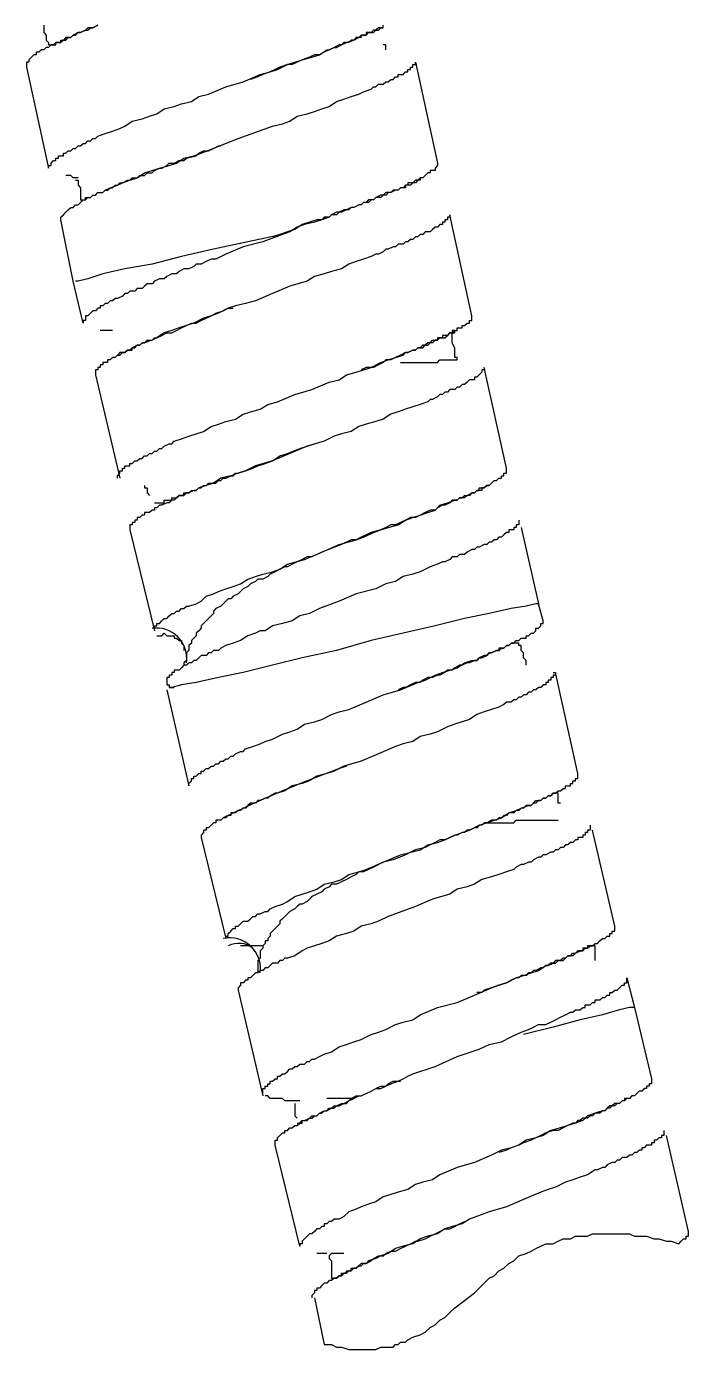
# Model space of a CAD drawing. Extents: x -1585 to -1165, y -4178 to -3881.
# Drawn here: x -1406.32 to -1398.31, y -4105.58 to -4089.59 of the extents above; entities that cross this region are included whole.
import ezdxf

# ---------------------------------------------------------------- set-up
doc = ezdxf.new("R2010")
doc.units = 0
doc.header["$LTSCALE"] = 7
doc.layers.add('DWG', color=7, linetype='CONTINUOUS')

msp = doc.modelspace()

# ---------------------------------------------------------------- linework, layer by layer
at = {"layer": 'DWG'}
for points in [[(-1405.455, -4089.571), (-1405.514, -4089.601), (-1405.574, -4089.601), (-1405.604, -4089.631), (-1405.663, -4089.66), (-1405.693, -4089.66), (-1405.752, -4089.69), (-1405.782, -4089.72), (-1405.842, -4089.72), (-1405.871, -4089.75), (-1405.901, -4089.779), (-1405.961, -4089.779), (-1405.99, -4089.809), (-1406.02, -4089.809), (-1406.05, -4089.839), (-1406.08, -4089.839), (-1406.109, -4089.869), (-1406.139, -4089.869), (-1406.169, -4089.898), (-1406.199, -4089.898), (-1406.199, -4089.928), (-1406.228, -4089.928), (-1406.258, -4089.958), (-1406.288, -4089.988), (-1406.288, -4090.017), (-1406.318, -4090.017), (-1406.318, -4090.047), (-1406.318, -4090.077), (-1406.05, -4091.297), (-1406.05, -4091.267), (-1406.02, -4091.267), (-1406.02, -4091.237), (-1405.99, -4091.207), (-1405.961, -4091.207), (-1405.961, -4091.178), (-1405.931, -4091.178), (-1405.931, -4091.148), (-1405.901, -4091.148), (-1405.871, -4091.148), (-1405.871, -4091.118), (-1405.842, -4091.118), (-1405.812, -4091.088), (-1405.782, -4091.088), (-1405.752, -4091.059), (-1405.723, -4091.059), (-1405.693, -4091.029), (-1405.663, -4091.029), (-1405.633, -4090.999), (-1405.604, -4090.999), (-1405.574, -4090.969), (-1405.544, -4090.969), (-1405.514, -4090.94), (-1405.485, -4090.94), (-1405.455, -4090.91), (-1405.366, -4090.88), (-1405.276, -4090.85), (-1405.187, -4090.821), (-1405.128, -4090.791), (-1405.038, -4090.731), (-1404.919, -4090.702), (-1404.83, -4090.672), (-1404.741, -4090.642), (-1404.652, -4090.583), (-1404.533, -4090.553), (-1404.443, -4090.523), (-1404.324, -4090.493), (-1404.235, -4090.434), (-1404.116, -4090.404), (-1403.908, -4090.315), (-1403.7, -4090.255), (-1403.491, -4090.166), (-1403.372, -4090.136), (-1403.283, -4090.107), (-1403.164, -4090.047), (-1403.075, -4090.017), (-1402.986, -4089.988), (-1402.867, -4089.958), (-1402.777, -4089.928), (-1402.688, -4089.869), (-1402.658, -4089.869), (-1402.599, -4089.839), (-1402.569, -4089.839), (-1402.51, -4089.809), (-1402.45, -4089.779), (-1402.361, -4089.75), (-1402.301, -4089.72), (-1402.272, -4089.69), (-1402.212, -4089.69), (-1402.182, -4089.66), (-1402.153, -4089.66), (-1402.123, -4089.66), (-1402.093, -4089.631), (-1402.063, -4089.631), (-1402.034, -4089.601), (-1402.004, -4089.601), (-1402.004, -4089.571)], [(-1406.109, -4089.571), (-1406.109, -4089.601), (-1406.109, -4089.631), (-1406.109, -4089.66), (-1406.08, -4089.69), (-1406.08, -4089.72), (-1406.08, -4089.75), (-1406.05, -4089.779), (-1406.05, -4089.809), (-1406.02, -4089.809), (-1405.99, -4089.809), (-1405.961, -4089.809), (-1405.961, -4089.779), (-1405.931, -4089.779), (-1405.901, -4089.779), (-1405.901, -4089.75), (-1405.871, -4089.75), (-1405.842, -4089.75), (-1405.812, -4089.72), (-1405.782, -4089.72), (-1405.752, -4089.69), (-1405.723, -4089.69), (-1405.693, -4089.66), (-1405.663, -4089.66), (-1405.604, -4089.631), (-1405.574, -4089.631), (-1405.544, -4089.601), (-1405.514, -4089.601), (-1405.455, -4089.571)], [(-1402.004, -4089.601), (-1402.034, -4089.601), (-1402.063, -4089.601), (-1402.093, -4089.631), (-1402.123, -4089.631), (-1402.153, -4089.66), (-1402.182, -4089.66), (-1402.212, -4089.66), (-1402.212, -4089.69), (-1402.242, -4089.69), (-1402.272, -4089.69), (-1402.272, -4089.72), (-1402.301, -4089.72), (-1402.331, -4089.72), (-1402.361, -4089.75), (-1402.391, -4089.75), (-1402.42, -4089.779), (-1402.45, -4089.779), (-1402.48, -4089.779), (-1402.51, -4089.809), (-1402.539, -4089.809), (-1402.599, -4089.839), (-1402.658, -4089.869), (-1402.718, -4089.898), (-1402.777, -4089.928), (-1402.837, -4089.928), (-1402.896, -4089.958), (-1402.986, -4089.988), (-1403.045, -4090.017), (-1403.105, -4090.047), (-1403.164, -4090.047), (-1403.253, -4090.077), (-1403.313, -4090.107), (-1403.372, -4090.136), (-1403.462, -4090.166), (-1403.521, -4090.196), (-1403.61, -4090.226)], [(-1401.974, -4089.869), (-1401.974, -4089.839), (-1401.974, -4089.809), (-1402.004, -4089.809)], [(-1403.224, -4092.1), (-1403.462, -4092.189), (-1403.7, -4092.249), (-1403.908, -4092.338), (-1404.027, -4092.397), (-1404.086, -4092.397), (-1404.146, -4092.427), (-1404.205, -4092.457), (-1404.265, -4092.457), (-1404.295, -4092.487), (-1404.354, -4092.516), (-1404.414, -4092.516), (-1404.473, -4092.546), (-1404.503, -4092.576), (-1404.562, -4092.576), (-1404.622, -4092.606), (-1404.652, -4092.635), (-1404.711, -4092.635), (-1404.771, -4092.665), (-1404.8, -4092.695), (-1404.86, -4092.695), (-1404.89, -4092.725), (-1404.919, -4092.754), (-1404.979, -4092.754), (-1405.009, -4092.784), (-1405.068, -4092.784), (-1405.098, -4092.814), (-1405.128, -4092.814), (-1405.157, -4092.844), (-1405.217, -4092.873), (-1405.247, -4092.873), (-1405.276, -4092.903), (-1405.306, -4092.903), (-1405.336, -4092.933), (-1405.366, -4092.933), (-1405.395, -4092.963), (-1405.425, -4092.963), (-1405.425, -4092.992), (-1405.455, -4092.992), (-1405.485, -4093.022), (-1405.514, -4093.022), (-1405.544, -4093.052), (-1405.574, -4093.082), (-1405.604, -4093.082), (-1405.604, -4093.111), (-1405.604, -4093.141), (-1405.633, -4093.141), (-1405.633, -4093.171), (-1405.752, -4092.665), (-1405.901, -4091.921), (-1405.901, -4091.892), (-1405.871, -4091.862), (-1405.842, -4091.832), (-1405.812, -4091.802), (-1405.782, -4091.773), (-1405.752, -4091.773), (-1405.723, -4091.743), (-1405.693, -4091.743), (-1405.663, -4091.713), (-1405.633, -4091.683), (-1405.604, -4091.683), (-1405.574, -4091.654), (-1405.544, -4091.654), (-1405.514, -4091.624), (-1405.485, -4091.624), (-1405.455, -4091.594), (-1405.395, -4091.594), (-1405.366, -4091.564), (-1405.306, -4091.535), (-1405.217, -4091.505), (-1405.157, -4091.475), (-1405.068, -4091.445), (-1404.979, -4091.416), (-1404.89, -4091.356), (-1404.8, -4091.326), (-1404.711, -4091.297), (-1404.592, -4091.267), (-1404.503, -4091.237), (-1404.414, -4091.178), (-1404.295, -4091.148), (-1404.205, -4091.118), (-1403.759, -4090.94), (-1403.343, -4090.791), (-1403.224, -4090.761), (-1403.134, -4090.731), (-1403.045, -4090.672), (-1402.926, -4090.642), (-1402.837, -4090.612), (-1402.748, -4090.583), (-1402.658, -4090.553), (-1402.569, -4090.493), (-1402.48, -4090.464), (-1402.391, -4090.434), (-1402.301, -4090.404), (-1402.242, -4090.374), (-1402.153, -4090.345), (-1402.123, -4090.315), (-1402.093, -4090.315), (-1402.063, -4090.285), (-1402.034, -4090.285), (-1402.004, -4090.285), (-1401.974, -4090.255), (-1401.944, -4090.255), (-1401.915, -4090.226), (-1401.885, -4090.226), (-1401.855, -4090.196), (-1401.825, -4090.196), (-1401.825, -4090.166), (-1401.796, -4090.166), (-1401.766, -4090.166), (-1401.736, -4090.136), (-1401.706, -4090.136), (-1401.706, -4090.107), (-1401.677, -4090.107), (-1401.677, -4090.077), (-1401.647, -4090.077), (-1401.647, -4090.047), (-1401.617, -4090.047), (-1401.617, -4090.017), (-1401.349, -4091.237), (-1401.349, -4091.267), (-1401.379, -4091.297), (-1401.379, -4091.326), (-1401.409, -4091.326), (-1401.439, -4091.326), (-1401.439, -4091.356), (-1401.468, -4091.356), (-1401.498, -4091.386), (-1401.528, -4091.416), (-1401.558, -4091.416), (-1401.587, -4091.445), (-1401.617, -4091.445), (-1401.647, -4091.475), (-1401.677, -4091.475), (-1401.706, -4091.475), (-1401.706, -4091.505), (-1401.736, -4091.505), (-1401.766, -4091.535), (-1401.796, -4091.535), (-1401.825, -4091.564), (-1401.855, -4091.564), (-1401.915, -4091.594), (-1401.944, -4091.594), (-1401.974, -4091.594), (-1402.004, -4091.624), (-1402.034, -4091.624), (-1402.093, -4091.654), (-1402.123, -4091.683), (-1402.153, -4091.683), (-1402.182, -4091.713), (-1402.242, -4091.713), (-1402.272, -4091.743), (-1402.301, -4091.743), (-1402.361, -4091.773), (-1402.391, -4091.773), (-1402.45, -4091.802), (-1402.48, -4091.802), (-1402.539, -4091.832), (-1402.569, -4091.832), (-1402.629, -4091.862), (-1402.658, -4091.892), (-1402.748, -4091.921), (-1402.837, -4091.951), (-1402.956, -4091.981), (-1403.045, -4092.011), (-1403.134, -4092.07), (-1403.224, -4092.1), (-1403.64, -4092.189), (-1404.057, -4092.278), (-1404.443, -4092.368), (-1404.8, -4092.457), (-1405.128, -4092.516), (-1405.395, -4092.576), (-1405.574, -4092.635), (-1405.693, -4092.665), (-1405.723, -4092.665)], [(-1405.723, -4091.445), (-1405.693, -4091.445), (-1405.693, -4091.475), (-1405.693, -4091.505), (-1405.663, -4091.535), (-1405.663, -4091.564), (-1405.663, -4091.594), (-1405.663, -4091.624), (-1405.663, -4091.654), (-1405.663, -4091.683), (-1405.633, -4091.683), (-1405.604, -4091.683), (-1405.604, -4091.654), (-1405.574, -4091.654), (-1405.544, -4091.654), (-1405.514, -4091.624), (-1405.485, -4091.624), (-1405.455, -4091.594), (-1405.425, -4091.594), (-1405.395, -4091.594), (-1405.366, -4091.564), (-1405.336, -4091.564), (-1405.306, -4091.535), (-1405.276, -4091.535), (-1405.247, -4091.505), (-1405.217, -4091.505), (-1405.187, -4091.475), (-1405.157, -4091.475), (-1405.098, -4091.445), (-1405.068, -4091.445), (-1405.038, -4091.416), (-1404.979, -4091.416), (-1404.949, -4091.386), (-1404.89, -4091.386), (-1404.86, -4091.356), (-1404.8, -4091.356), (-1404.771, -4091.326), (-1404.711, -4091.297), (-1404.681, -4091.297), (-1404.622, -4091.267), (-1404.592, -4091.237), (-1404.533, -4091.237), (-1404.473, -4091.207), (-1404.414, -4091.207), (-1404.384, -4091.178), (-1404.265, -4091.148), (-1404.235, -4091.118), (-1404.176, -4091.088), (-1404.116, -4091.088), (-1404.057, -4091.059), (-1403.997, -4091.029), (-1403.967, -4091.029)], [(-1405.693, -4091.416), (-1405.723, -4091.416), (-1405.752, -4091.416), (-1405.782, -4091.386), (-1405.812, -4091.386), (-1405.842, -4091.386)], [(-1401.558, -4091.416), (-1401.558, -4091.445), (-1401.587, -4091.445), (-1401.617, -4091.475), (-1401.647, -4091.475), (-1401.677, -4091.505), (-1401.706, -4091.505), (-1401.736, -4091.505), (-1401.736, -4091.535), (-1401.766, -4091.535), (-1401.796, -4091.535), (-1401.825, -4091.564), (-1401.855, -4091.564), (-1401.885, -4091.564), (-1401.915, -4091.594), (-1401.944, -4091.594), (-1401.974, -4091.624), (-1402.004, -4091.624), (-1402.034, -4091.654), (-1402.063, -4091.654), (-1402.093, -4091.654), (-1402.123, -4091.683), (-1402.182, -4091.683), (-1402.212, -4091.713), (-1402.242, -4091.713), (-1402.272, -4091.743), (-1402.301, -4091.743), (-1402.361, -4091.773), (-1402.391, -4091.773), (-1402.42, -4091.802), (-1402.45, -4091.802), (-1402.51, -4091.832), (-1402.539, -4091.832), (-1402.569, -4091.862), (-1402.629, -4091.862), (-1402.658, -4091.892), (-1402.718, -4091.892), (-1402.748, -4091.921), (-1402.807, -4091.921), (-1402.896, -4091.951), (-1402.986, -4091.981), (-1403.075, -4092.04), (-1403.164, -4092.07), (-1403.253, -4092.1), (-1403.343, -4092.13)], [(-1405.217, -4095.045), (-1405.217, -4095.015), (-1405.187, -4094.986), (-1405.187, -4094.956), (-1405.157, -4094.956), (-1405.157, -4094.926), (-1405.128, -4094.926), (-1405.128, -4094.896), (-1405.098, -4094.896), (-1405.068, -4094.896), (-1405.068, -4094.867), (-1405.038, -4094.867), (-1405.009, -4094.837), (-1404.979, -4094.837), (-1404.949, -4094.807), (-1404.919, -4094.807), (-1404.89, -4094.777), (-1404.86, -4094.777), (-1404.83, -4094.748), (-1404.8, -4094.748), (-1404.771, -4094.718), (-1404.741, -4094.718), (-1404.711, -4094.688), (-1404.681, -4094.688), (-1404.652, -4094.658), (-1404.592, -4094.629), (-1404.562, -4094.629), (-1404.533, -4094.599), (-1404.443, -4094.569), (-1404.354, -4094.539), (-1404.265, -4094.51), (-1404.176, -4094.48), (-1404.086, -4094.42), (-1403.997, -4094.391), (-1403.908, -4094.361), (-1403.789, -4094.331), (-1403.7, -4094.272), (-1403.61, -4094.242), (-1403.491, -4094.212), (-1403.402, -4094.153), (-1403.283, -4094.123), (-1403.075, -4094.034), (-1402.867, -4093.974), (-1402.658, -4093.885), (-1402.539, -4093.855), (-1402.45, -4093.796), (-1402.331, -4093.766), (-1402.242, -4093.736), (-1402.153, -4093.706), (-1402.034, -4093.647), (-1401.944, -4093.617), (-1401.855, -4093.587), (-1401.766, -4093.558), (-1401.736, -4093.528), (-1401.706, -4093.528), (-1401.647, -4093.498), (-1401.617, -4093.498), (-1401.587, -4093.468), (-1401.528, -4093.468), (-1401.498, -4093.439), (-1401.468, -4093.439), (-1401.439, -4093.409), (-1401.409, -4093.379), (-1401.349, -4093.379), (-1401.32, -4093.349), (-1401.29, -4093.349), (-1401.26, -4093.349), (-1401.23, -4093.32), (-1401.201, -4093.29), (-1401.171, -4093.29), (-1401.141, -4093.26), (-1401.111, -4093.26), (-1401.111, -4093.23), (-1401.082, -4093.23), (-1401.052, -4093.23), (-1401.052, -4093.201), (-1401.022, -4093.201), (-1400.992, -4093.171), (-1400.963, -4093.171), (-1400.963, -4093.141), (-1400.933, -4093.141), (-1400.933, -4093.111), (-1400.933, -4093.082), (-1401.201, -4091.862), (-1401.201, -4091.892), (-1401.23, -4091.892), (-1401.23, -4091.921), (-1401.26, -4091.921), (-1401.26, -4091.951), (-1401.29, -4091.951), (-1401.29, -4091.981), (-1401.32, -4091.981), (-1401.349, -4092.011), (-1401.379, -4092.011), (-1401.409, -4092.04), (-1401.439, -4092.07), (-1401.468, -4092.07), (-1401.498, -4092.07), (-1401.528, -4092.1), (-1401.558, -4092.1), (-1401.587, -4092.13), (-1401.617, -4092.13), (-1401.647, -4092.159), (-1401.677, -4092.159), (-1401.706, -4092.189), (-1401.736, -4092.189), (-1401.766, -4092.219), (-1401.825, -4092.219), (-1401.855, -4092.249), (-1401.885, -4092.249), (-1401.944, -4092.278), (-1401.974, -4092.278), (-1402.004, -4092.308), (-1402.063, -4092.338), (-1402.093, -4092.338), (-1402.153, -4092.368), (-1402.242, -4092.397), (-1402.331, -4092.427), (-1402.42, -4092.457), (-1402.51, -4092.516), (-1402.629, -4092.546), (-1402.718, -4092.576), (-1402.837, -4092.606), (-1402.926, -4092.665), (-1403.134, -4092.725), (-1403.343, -4092.814), (-1403.551, -4092.903), (-1403.67, -4092.933), (-1403.789, -4092.963), (-1403.878, -4092.992), (-1403.997, -4093.052), (-1404.086, -4093.082), (-1404.176, -4093.111), (-1404.295, -4093.171), (-1404.384, -4093.201), (-1404.473, -4093.23), (-1404.562, -4093.26), (-1404.652, -4093.29), (-1404.741, -4093.349), (-1404.8, -4093.379), (-1404.89, -4093.409), (-1404.919, -4093.409), (-1404.949, -4093.439), (-1404.979, -4093.439), (-1405.038, -4093.468), (-1405.068, -4093.498), (-1405.098, -4093.498), (-1405.128, -4093.528), (-1405.157, -4093.528), (-1405.187, -4093.528), (-1405.217, -4093.558), (-1405.247, -4093.587), (-1405.276, -4093.587), (-1405.306, -4093.617), (-1405.336, -4093.617), (-1405.336, -4093.647), (-1405.366, -4093.647), (-1405.395, -4093.647), (-1405.395, -4093.677), (-1405.425, -4093.677), (-1405.425, -4093.706), (-1405.455, -4093.706), (-1405.455, -4093.736), (-1405.485, -4093.736), (-1405.485, -4093.766), (-1405.485, -4093.796), (-1405.187, -4095.045)], [(-1405.217, -4093.558), (-1405.187, -4093.558), (-1405.157, -4093.528), (-1405.128, -4093.528), (-1405.098, -4093.498), (-1405.068, -4093.498), (-1405.038, -4093.498), (-1405.038, -4093.468), (-1405.009, -4093.468), (-1404.979, -4093.439), (-1404.949, -4093.439), (-1404.919, -4093.409), (-1404.89, -4093.409), (-1404.86, -4093.379), (-1404.83, -4093.379), (-1404.8, -4093.379), (-1404.771, -4093.349), (-1404.741, -4093.349), (-1404.681, -4093.32), (-1404.622, -4093.29), (-1404.562, -4093.29), (-1404.503, -4093.26), (-1404.443, -4093.23), (-1404.384, -4093.201), (-1404.324, -4093.171), (-1404.265, -4093.171), (-1404.205, -4093.141), (-1404.146, -4093.111), (-1404.086, -4093.082), (-1404.027, -4093.052), (-1403.938, -4093.022), (-1403.878, -4092.992), (-1403.819, -4092.992)], [(-1405.276, -4093.26), (-1405.306, -4093.26), (-1405.336, -4093.26), (-1405.366, -4093.26), (-1405.395, -4093.26), (-1405.425, -4093.26)], [(-1401.796, -4093.647), (-1401.736, -4093.647), (-1401.677, -4093.647), (-1401.617, -4093.647), (-1401.558, -4093.647), (-1401.528, -4093.647), (-1401.498, -4093.647), (-1401.468, -4093.647), (-1401.439, -4093.647), (-1401.409, -4093.647), (-1401.379, -4093.647), (-1401.349, -4093.647), (-1401.32, -4093.617), (-1401.29, -4093.617), (-1401.26, -4093.617), (-1401.23, -4093.617), (-1401.201, -4093.617), (-1401.171, -4093.617), (-1401.141, -4093.617), (-1401.111, -4093.617), (-1401.111, -4093.587), (-1401.141, -4093.587), (-1401.141, -4093.558), (-1401.141, -4093.528), (-1401.141, -4093.498), (-1401.141, -4093.468), (-1401.171, -4093.409), (-1401.171, -4093.379), (-1401.171, -4093.349), (-1401.171, -4093.32), (-1401.171, -4093.29), (-1401.141, -4093.29), (-1401.141, -4093.26), (-1401.171, -4093.26), (-1401.171, -4093.29), (-1401.201, -4093.29), (-1401.23, -4093.32), (-1401.26, -4093.32), (-1401.29, -4093.32), (-1401.29, -4093.349), (-1401.32, -4093.349), (-1401.349, -4093.349), (-1401.349, -4093.379), (-1401.379, -4093.379), (-1401.409, -4093.409), (-1401.439, -4093.409), (-1401.468, -4093.409), (-1401.498, -4093.439), (-1401.528, -4093.439), (-1401.558, -4093.468), (-1401.587, -4093.468), (-1401.617, -4093.498), (-1401.647, -4093.498), (-1401.706, -4093.528), (-1401.736, -4093.528), (-1401.796, -4093.558), (-1401.855, -4093.587), (-1401.915, -4093.617), (-1401.974, -4093.617), (-1402.004, -4093.647), (-1402.063, -4093.677), (-1402.123, -4093.706), (-1402.182, -4093.706), (-1402.212, -4093.706), (-1402.272, -4093.736)], [(-1404.771, -4096.86), (-1404.771, -4096.83), (-1404.741, -4096.83), (-1404.741, -4096.8), (-1404.711, -4096.8), (-1404.681, -4096.771), (-1404.652, -4096.741), (-1404.622, -4096.741), (-1404.592, -4096.711), (-1404.562, -4096.681), (-1404.533, -4096.681), (-1404.503, -4096.652), (-1404.473, -4096.652), (-1404.443, -4096.622), (-1404.414, -4096.622), (-1404.384, -4096.592), (-1404.354, -4096.592), (-1404.265, -4096.562), (-1404.205, -4096.533), (-1404.146, -4096.473), (-1404.057, -4096.443), (-1403.997, -4096.414), (-1403.908, -4096.384), (-1403.819, -4096.354), (-1403.729, -4096.324), (-1403.64, -4096.265), (-1403.551, -4096.235), (-1403.462, -4096.205), (-1403.343, -4096.176), (-1403.253, -4096.146), (-1403.164, -4096.086), (-1402.956, -4096.027), (-1402.748, -4095.938), (-1402.539, -4095.848), (-1402.331, -4095.789), (-1402.242, -4095.759), (-1402.123, -4095.7), (-1402.034, -4095.67), (-1401.944, -4095.64), (-1401.825, -4095.61), (-1401.736, -4095.551), (-1401.647, -4095.521), (-1401.558, -4095.491), (-1401.468, -4095.462), (-1401.379, -4095.432), (-1401.32, -4095.372), (-1401.23, -4095.343), (-1401.141, -4095.313), (-1401.111, -4095.313), (-1401.082, -4095.283), (-1401.052, -4095.283), (-1401.022, -4095.253), (-1400.992, -4095.253), (-1400.933, -4095.224), (-1400.903, -4095.224), (-1400.873, -4095.194), (-1400.844, -4095.194), (-1400.844, -4095.164), (-1400.814, -4095.164), (-1400.784, -4095.164), (-1400.754, -4095.134), (-1400.725, -4095.134), (-1400.695, -4095.105), (-1400.665, -4095.075), (-1400.635, -4095.075), (-1400.606, -4095.045), (-1400.576, -4095.045), (-1400.576, -4095.015), (-1400.546, -4095.015), (-1400.546, -4094.986), (-1400.516, -4094.986), (-1400.516, -4094.956), (-1400.516, -4094.926), (-1400.784, -4093.706), (-1400.784, -4093.736), (-1400.814, -4093.736), (-1400.814, -4093.766), (-1400.844, -4093.796), (-1400.873, -4093.825), (-1400.903, -4093.825), (-1400.903, -4093.855), (-1400.933, -4093.855), (-1400.963, -4093.855), (-1400.992, -4093.885), (-1401.022, -4093.915), (-1401.052, -4093.915), (-1401.082, -4093.944), (-1401.111, -4093.944), (-1401.141, -4093.974), (-1401.171, -4093.974), (-1401.201, -4093.974), (-1401.23, -4094.004), (-1401.26, -4094.004), (-1401.29, -4094.034), (-1401.32, -4094.034), (-1401.349, -4094.063), (-1401.409, -4094.093), (-1401.439, -4094.093), (-1401.468, -4094.123), (-1401.558, -4094.153), (-1401.647, -4094.182), (-1401.736, -4094.212), (-1401.825, -4094.242), (-1401.915, -4094.272), (-1402.004, -4094.331), (-1402.093, -4094.361), (-1402.212, -4094.391), (-1402.301, -4094.42), (-1402.391, -4094.48), (-1402.51, -4094.51), (-1402.599, -4094.539), (-1402.718, -4094.599), (-1402.926, -4094.658), (-1403.134, -4094.748), (-1403.343, -4094.837), (-1403.551, -4094.896), (-1403.67, -4094.956), (-1403.759, -4094.986), (-1403.848, -4095.015), (-1403.967, -4095.045), (-1404.057, -4095.105), (-1404.146, -4095.134), (-1404.235, -4095.164), (-1404.265, -4095.194), (-1404.295, -4095.194), (-1404.354, -4095.224), (-1404.384, -4095.224), (-1404.414, -4095.253), (-1404.473, -4095.253), (-1404.503, -4095.283), (-1404.533, -4095.313), (-1404.562, -4095.313), (-1404.592, -4095.343), (-1404.622, -4095.343), (-1404.681, -4095.372), (-1404.711, -4095.372), (-1404.741, -4095.402), (-1404.771, -4095.402), (-1404.771, -4095.432), (-1404.8, -4095.432), (-1404.83, -4095.462), (-1404.86, -4095.462), (-1404.89, -4095.462), (-1404.89, -4095.491), (-1404.919, -4095.491), (-1404.949, -4095.521), (-1404.979, -4095.521), (-1404.979, -4095.551), (-1405.009, -4095.551), (-1405.009, -4095.581), (-1405.038, -4095.581), (-1405.038, -4095.61), (-1405.068, -4095.61), (-1405.068, -4095.64), (-1405.068, -4095.67), (-1404.771, -4096.89)], [(-1404.771, -4095.343), (-1404.741, -4095.343), (-1404.711, -4095.343), (-1404.681, -4095.343), (-1404.652, -4095.343), (-1404.652, -4095.313), (-1404.622, -4095.313), (-1404.592, -4095.313), (-1404.562, -4095.313), (-1404.562, -4095.283), (-1404.533, -4095.283), (-1404.503, -4095.283), (-1404.473, -4095.253), (-1404.443, -4095.253), (-1404.414, -4095.253), (-1404.414, -4095.224), (-1404.384, -4095.224), (-1404.354, -4095.224), (-1404.324, -4095.194), (-1404.295, -4095.194), (-1404.265, -4095.194), (-1404.235, -4095.164), (-1404.205, -4095.164), (-1404.176, -4095.134), (-1404.146, -4095.134), (-1404.116, -4095.105), (-1404.086, -4095.105), (-1404.027, -4095.105), (-1403.997, -4095.075), (-1403.967, -4095.075), (-1403.938, -4095.045), (-1403.908, -4095.045), (-1403.848, -4095.015), (-1403.819, -4095.015), (-1403.789, -4094.986), (-1403.759, -4094.986), (-1403.67, -4094.956), (-1403.581, -4094.926), (-1403.521, -4094.896), (-1403.432, -4094.867), (-1403.343, -4094.837), (-1403.253, -4094.777), (-1403.164, -4094.748), (-1403.015, -4094.688), (-1402.837, -4094.629)], [(-1404.89, -4095.134), (-1404.89, -4095.164), (-1404.86, -4095.164), (-1404.86, -4095.194), (-1404.86, -4095.224), (-1404.83, -4095.253)], [(-1400.725, -4095.134), (-1400.754, -4095.134), (-1400.784, -4095.164), (-1400.814, -4095.164), (-1400.814, -4095.194), (-1400.844, -4095.194), (-1400.873, -4095.194), (-1400.903, -4095.224), (-1400.933, -4095.224), (-1400.963, -4095.253), (-1400.992, -4095.253), (-1401.022, -4095.283), (-1401.052, -4095.283), (-1401.082, -4095.283), (-1401.111, -4095.313), (-1401.171, -4095.313), (-1401.201, -4095.343), (-1401.26, -4095.372), (-1401.29, -4095.372), (-1401.349, -4095.402), (-1401.379, -4095.432), (-1401.439, -4095.432), (-1401.498, -4095.462), (-1401.558, -4095.491), (-1401.617, -4095.521), (-1401.677, -4095.521), (-1401.736, -4095.551), (-1401.796, -4095.581), (-1401.855, -4095.61), (-1401.915, -4095.61), (-1401.974, -4095.64), (-1402.034, -4095.67), (-1402.153, -4095.7), (-1402.272, -4095.759), (-1402.331, -4095.789), (-1402.391, -4095.789), (-1402.51, -4095.848), (-1402.748, -4095.938), (-1402.867, -4095.997), (-1402.926, -4095.997), (-1402.986, -4096.027), (-1403.045, -4096.057), (-1403.105, -4096.086), (-1403.164, -4096.116), (-1403.194, -4096.116), (-1403.253, -4096.146), (-1403.313, -4096.176), (-1403.372, -4096.205), (-1403.402, -4096.235), (-1403.462, -4096.265), (-1403.521, -4096.265), (-1403.551, -4096.295), (-1403.61, -4096.324), (-1403.64, -4096.354), (-1403.7, -4096.384), (-1403.729, -4096.414), (-1403.759, -4096.443), (-1403.819, -4096.473), (-1403.848, -4096.503), (-1403.878, -4096.503), (-1403.908, -4096.533), (-1403.938, -4096.562), (-1403.967, -4096.592), (-1404.027, -4096.622), (-1404.057, -4096.652), (-1404.057, -4096.681), (-1404.086, -4096.711), (-1404.116, -4096.741), (-1404.146, -4096.771), (-1404.176, -4096.8), (-1404.205, -4096.83), (-1404.205, -4096.86), (-1404.235, -4096.89), (-1404.265, -4096.919), (-1404.265, -4096.949), (-1404.295, -4096.979), (-1404.324, -4097.009), (-1404.324, -4097.038), (-1404.354, -4097.068), (-1404.354, -4097.098), (-1404.354, -4097.128), (-1404.384, -4097.157), (-1404.384, -4097.187), (-1404.384, -4097.217), (-1404.384, -4097.247), (-1404.414, -4097.276), (-1404.414, -4097.306)], [(-1400.368, -4095.551), (-1400.368, -4095.581), (-1400.368, -4095.61), (-1400.397, -4095.61), (-1400.397, -4095.64), (-1400.427, -4095.64), (-1400.427, -4095.67), (-1400.457, -4095.67), (-1400.487, -4095.67), (-1400.487, -4095.7), (-1400.516, -4095.7), (-1400.546, -4095.729), (-1400.576, -4095.759), (-1400.606, -4095.759), (-1400.635, -4095.789), (-1400.665, -4095.789), (-1400.695, -4095.819), (-1400.725, -4095.819), (-1400.754, -4095.848), (-1400.784, -4095.848), (-1400.844, -4095.878), (-1400.873, -4095.878), (-1400.903, -4095.908), (-1400.933, -4095.908), (-1400.992, -4095.938), (-1401.022, -4095.967), (-1401.082, -4095.967), (-1401.111, -4095.997), (-1401.171, -4095.997), (-1401.201, -4096.027), (-1401.26, -4096.057), (-1401.29, -4096.057), (-1401.349, -4096.086), (-1401.439, -4096.116), (-1401.558, -4096.176), (-1401.647, -4096.205), (-1401.766, -4096.235), (-1401.855, -4096.295), (-1401.974, -4096.324), (-1402.093, -4096.384), (-1402.331, -4096.443), (-1402.539, -4096.533), (-1402.777, -4096.622), (-1402.896, -4096.681), (-1403.015, -4096.711), (-1403.105, -4096.771), (-1403.224, -4096.8), (-1403.343, -4096.83), (-1403.432, -4096.89), (-1403.491, -4096.89), (-1403.551, -4096.919), (-1403.64, -4096.949), (-1403.729, -4097.009), (-1403.819, -4097.038), (-1403.908, -4097.068), (-1403.967, -4097.098), (-1403.997, -4097.128), (-1404.057, -4097.128), (-1404.086, -4097.157), (-1404.116, -4097.157), (-1404.146, -4097.187), (-1404.205, -4097.187), (-1404.235, -4097.217), (-1404.265, -4097.247), (-1404.295, -4097.247), (-1404.324, -4097.276), (-1404.354, -4097.276), (-1404.384, -4097.306), (-1404.414, -4097.306), (-1404.443, -4097.336), (-1404.473, -4097.366), (-1404.503, -4097.366), (-1404.533, -4097.366), (-1404.533, -4097.395), (-1404.562, -4097.395), (-1404.562, -4097.425), (-1404.592, -4097.425), (-1404.592, -4097.455), (-1404.622, -4097.455), (-1404.622, -4097.485), (-1404.622, -4097.514), (-1404.622, -4097.544), (-1404.592, -4097.544), (-1404.592, -4097.574), (-1404.562, -4097.574), (-1404.533, -4097.574)], [(-1400.338, -4095.64), (-1400.13, -4096.562), (-1400.159, -4096.562), (-1400.278, -4096.592), (-1400.457, -4096.622), (-1400.725, -4096.681), (-1401.022, -4096.741), (-1401.379, -4096.83), (-1401.766, -4096.919), (-1402.153, -4097.009), (-1402.569, -4097.128), (-1402.986, -4097.217), (-1403.343, -4097.306), (-1403.7, -4097.395), (-1403.997, -4097.455), (-1404.265, -4097.514), (-1404.443, -4097.544), (-1404.562, -4097.574), (-1404.592, -4097.574)], [(-1404.622, -4097.604), (-1404.354, -4098.764), (-1404.354, -4098.734), (-1404.324, -4098.704), (-1404.324, -4098.675), (-1404.295, -4098.675), (-1404.295, -4098.645), (-1404.265, -4098.645), (-1404.235, -4098.615), (-1404.205, -4098.615), (-1404.205, -4098.585), (-1404.176, -4098.585), (-1404.146, -4098.556), (-1404.116, -4098.556), (-1404.086, -4098.526), (-1404.057, -4098.526), (-1404.027, -4098.496), (-1403.997, -4098.496), (-1403.967, -4098.466), (-1403.938, -4098.466), (-1403.908, -4098.437), (-1403.878, -4098.437), (-1403.848, -4098.407), (-1403.819, -4098.407), (-1403.789, -4098.377), (-1403.729, -4098.347), (-1403.7, -4098.347), (-1403.67, -4098.318), (-1403.581, -4098.288), (-1403.491, -4098.258), (-1403.432, -4098.228), (-1403.343, -4098.199), (-1403.224, -4098.139), (-1403.134, -4098.109), (-1403.045, -4098.08), (-1402.956, -4098.02), (-1402.837, -4097.99), (-1402.748, -4097.961), (-1402.629, -4097.901), (-1402.539, -4097.871), (-1402.42, -4097.842), (-1402.212, -4097.752), (-1402.004, -4097.663), (-1401.796, -4097.604), (-1401.587, -4097.514), (-1401.498, -4097.485), (-1401.379, -4097.425), (-1401.29, -4097.395), (-1401.201, -4097.366), (-1401.111, -4097.336), (-1401.022, -4097.276), (-1400.933, -4097.247), (-1400.873, -4097.247), (-1400.844, -4097.217), (-1400.814, -4097.217), (-1400.754, -4097.187), (-1400.725, -4097.157), (-1400.695, -4097.157), (-1400.635, -4097.128), (-1400.606, -4097.128), (-1400.576, -4097.098), (-1400.546, -4097.098), (-1400.516, -4097.068), (-1400.487, -4097.068), (-1400.457, -4097.038), (-1400.427, -4097.038), (-1400.397, -4097.009), (-1400.368, -4097.009), (-1400.338, -4096.979), (-1400.308, -4096.979), (-1400.278, -4096.979), (-1400.278, -4096.949), (-1400.249, -4096.949), (-1400.219, -4096.919), (-1400.189, -4096.919), (-1400.159, -4096.89), (-1400.159, -4096.86), (-1400.13, -4096.86), (-1400.1, -4096.83), (-1400.1, -4096.8), (-1400.07, -4096.8), (-1400.07, -4096.771), (-1400.13, -4096.562)], [(-1404.741, -4096.949), (-1404.711, -4096.949), (-1404.681, -4096.949), (-1404.652, -4096.919), (-1404.622, -4096.949), (-1404.592, -4096.949), (-1404.562, -4096.949), (-1404.533, -4096.949), (-1404.533, -4096.979), (-1404.503, -4096.979), (-1404.473, -4097.009), (-1404.443, -4097.009), (-1404.443, -4097.038), (-1404.414, -4097.068), (-1404.414, -4097.098), (-1404.414, -4097.128)], [(-1400.278, -4097.306), (-1400.278, -4097.276), (-1400.278, -4097.247), (-1400.308, -4097.217), (-1400.308, -4097.187), (-1400.308, -4097.157), (-1400.338, -4097.128), (-1400.338, -4097.098), (-1400.338, -4097.068), (-1400.368, -4097.068), (-1400.368, -4097.038), (-1400.397, -4097.038), (-1400.427, -4097.038), (-1400.457, -4097.038), (-1400.487, -4097.068), (-1400.516, -4097.068), (-1400.546, -4097.098), (-1400.576, -4097.098), (-1400.606, -4097.098), (-1400.606, -4097.128), (-1400.635, -4097.128), (-1400.695, -4097.157), (-1400.725, -4097.157), (-1400.754, -4097.187), (-1400.784, -4097.187), (-1400.844, -4097.217), (-1400.873, -4097.247), (-1400.903, -4097.247), (-1400.963, -4097.276), (-1400.992, -4097.276), (-1401.052, -4097.306), (-1401.082, -4097.306), (-1401.141, -4097.336), (-1401.171, -4097.366), (-1401.23, -4097.366), (-1401.26, -4097.395), (-1401.32, -4097.425), (-1401.349, -4097.425), (-1401.409, -4097.455), (-1401.468, -4097.455), (-1401.528, -4097.485), (-1401.558, -4097.514), (-1401.617, -4097.514), (-1401.677, -4097.544), (-1401.736, -4097.574), (-1401.766, -4097.574), (-1401.825, -4097.604)], [(-1399.951, -4097.395), (-1399.921, -4097.395), (-1399.921, -4097.425), (-1399.951, -4097.425), (-1399.951, -4097.455), (-1399.981, -4097.455), (-1399.981, -4097.485), (-1400.011, -4097.485), (-1400.011, -4097.514), (-1400.04, -4097.514), (-1400.04, -4097.544), (-1400.07, -4097.544), (-1400.1, -4097.574), (-1400.13, -4097.574), (-1400.159, -4097.604), (-1400.189, -4097.604), (-1400.219, -4097.633), (-1400.249, -4097.633), (-1400.278, -4097.663), (-1400.308, -4097.663), (-1400.338, -4097.693), (-1400.368, -4097.693), (-1400.397, -4097.723), (-1400.427, -4097.723), (-1400.457, -4097.752), (-1400.516, -4097.752), (-1400.546, -4097.782), (-1400.606, -4097.812), (-1400.695, -4097.842), (-1400.784, -4097.871), (-1400.873, -4097.901), (-1400.963, -4097.961), (-1401.052, -4097.99), (-1401.141, -4098.02), (-1401.23, -4098.05), (-1401.349, -4098.109), (-1401.439, -4098.139), (-1401.558, -4098.169), (-1401.647, -4098.228), (-1401.766, -4098.258), (-1401.855, -4098.288), (-1402.063, -4098.377), (-1402.272, -4098.466), (-1402.48, -4098.526), (-1402.599, -4098.585), (-1402.688, -4098.615), (-1402.807, -4098.645), (-1402.896, -4098.704), (-1402.986, -4098.734), (-1403.105, -4098.764), (-1403.194, -4098.823), (-1403.283, -4098.853), (-1403.313, -4098.853), (-1403.372, -4098.883), (-1403.402, -4098.913), (-1403.432, -4098.913), (-1403.491, -4098.942), (-1403.521, -4098.942), (-1403.551, -4098.972), (-1403.61, -4098.972), (-1403.64, -4099.002), (-1403.67, -4099.032), (-1403.7, -4099.032), (-1403.729, -4099.061), (-1403.759, -4099.061), (-1403.789, -4099.091), (-1403.848, -4099.091), (-1403.848, -4099.121), (-1403.878, -4099.121), (-1403.908, -4099.151), (-1403.938, -4099.151), (-1403.967, -4099.18), (-1403.997, -4099.18), (-1404.027, -4099.18), (-1404.027, -4099.21), (-1404.057, -4099.21), (-1404.086, -4099.24), (-1404.116, -4099.27), (-1404.146, -4099.27), (-1404.146, -4099.299), (-1404.176, -4099.299), (-1404.176, -4099.329), (-1404.205, -4099.359), (-1404.205, -4099.389), (-1403.908, -4100.608), (-1403.908, -4100.579), (-1403.878, -4100.579), (-1403.878, -4100.549), (-1403.848, -4100.519), (-1403.819, -4100.489), (-1403.789, -4100.489), (-1403.789, -4100.46), (-1403.759, -4100.46), (-1403.729, -4100.43), (-1403.7, -4100.4), (-1403.67, -4100.4), (-1403.64, -4100.4), (-1403.61, -4100.37), (-1403.581, -4100.341), (-1403.551, -4100.341), (-1403.521, -4100.311), (-1403.491, -4100.311), (-1403.432, -4100.281), (-1403.402, -4100.281), (-1403.372, -4100.251), (-1403.313, -4100.222), (-1403.224, -4100.192), (-1403.164, -4100.162), (-1403.075, -4100.103), (-1402.986, -4100.073), (-1402.896, -4100.043), (-1402.807, -4100.013), (-1402.718, -4099.954), (-1402.599, -4099.924), (-1402.51, -4099.894), (-1402.42, -4099.835), (-1402.301, -4099.805), (-1402.212, -4099.775), (-1402.004, -4099.686), (-1401.796, -4099.597), (-1401.558, -4099.537), (-1401.468, -4099.478), (-1401.349, -4099.448), (-1401.26, -4099.418), (-1401.141, -4099.359), (-1401.052, -4099.329), (-1400.963, -4099.299), (-1400.844, -4099.24), (-1400.754, -4099.21), (-1400.665, -4099.18), (-1400.576, -4099.151), (-1400.487, -4099.091), (-1400.397, -4099.061), (-1400.338, -4099.032), (-1400.249, -4099.002), (-1400.219, -4099.002), (-1400.189, -4098.972), (-1400.159, -4098.942), (-1400.1, -4098.942), (-1400.07, -4098.913), (-1400.04, -4098.913), (-1400.011, -4098.883), (-1399.981, -4098.883), (-1399.951, -4098.853), (-1399.921, -4098.853), (-1399.892, -4098.823), (-1399.862, -4098.823), (-1399.832, -4098.794), (-1399.802, -4098.794), (-1399.802, -4098.764), (-1399.773, -4098.764), (-1399.743, -4098.764), (-1399.743, -4098.734), (-1399.713, -4098.734), (-1399.713, -4098.704), (-1399.683, -4098.704), (-1399.683, -4098.675), (-1399.654, -4098.675), (-1399.654, -4098.645), (-1399.654, -4098.615), (-1399.921, -4097.395)], [(-1399.862, -4098.972), (-1399.892, -4098.972), (-1399.892, -4098.942), (-1399.892, -4098.913), (-1399.892, -4098.883), (-1399.892, -4098.853), (-1399.921, -4098.853), (-1399.951, -4098.853), (-1399.981, -4098.883), (-1400.011, -4098.883), (-1400.04, -4098.913), (-1400.07, -4098.913), (-1400.1, -4098.942), (-1400.13, -4098.942), (-1400.159, -4098.972), (-1400.189, -4098.972), (-1400.219, -4099.002), (-1400.249, -4099.002), (-1400.278, -4099.002), (-1400.308, -4099.032), (-1400.338, -4099.032), (-1400.368, -4099.061), (-1400.397, -4099.061), (-1400.427, -4099.091), (-1400.457, -4099.091), (-1400.487, -4099.091), (-1400.516, -4099.121), (-1400.546, -4099.121), (-1400.576, -4099.151), (-1400.606, -4099.151), (-1400.635, -4099.18), (-1400.665, -4099.18), (-1400.695, -4099.18), (-1400.754, -4099.21), (-1400.784, -4099.21), (-1400.814, -4099.24), (-1400.844, -4099.24), (-1400.873, -4099.27), (-1400.903, -4099.27), (-1400.963, -4099.299), (-1400.992, -4099.299), (-1401.022, -4099.329), (-1401.052, -4099.329), (-1401.111, -4099.359), (-1401.141, -4099.359), (-1401.201, -4099.389), (-1401.26, -4099.418), (-1401.32, -4099.418), (-1401.379, -4099.448), (-1401.439, -4099.478), (-1401.498, -4099.508), (-1401.617, -4099.537), (-1401.736, -4099.597), (-1401.885, -4099.656), (-1402.004, -4099.686), (-1402.123, -4099.746), (-1402.182, -4099.775), (-1402.242, -4099.805), (-1402.301, -4099.805), (-1402.331, -4099.835), (-1402.391, -4099.865), (-1402.45, -4099.894), (-1402.51, -4099.924), (-1402.569, -4099.954), (-1402.629, -4099.954), (-1402.658, -4099.984), (-1402.718, -4100.013), (-1402.748, -4100.043), (-1402.807, -4100.073), (-1402.867, -4100.103), (-1402.896, -4100.132), (-1402.926, -4100.162), (-1402.986, -4100.192), (-1403.015, -4100.192), (-1403.045, -4100.222), (-1403.075, -4100.251), (-1403.134, -4100.281), (-1403.164, -4100.311), (-1403.194, -4100.341), (-1403.224, -4100.37), (-1403.253, -4100.4), (-1403.253, -4100.43), (-1403.283, -4100.46), (-1403.313, -4100.489), (-1403.343, -4100.519), (-1403.372, -4100.549), (-1403.372, -4100.579), (-1403.402, -4100.608), (-1403.402, -4100.638), (-1403.432, -4100.638), (-1403.432, -4100.668), (-1403.462, -4100.698), (-1403.462, -4100.727), (-1403.491, -4100.757), (-1403.491, -4100.787), (-1403.491, -4100.817), (-1403.491, -4100.846), (-1403.521, -4100.876), (-1403.521, -4100.906), (-1403.521, -4100.936), (-1403.521, -4100.965), (-1403.521, -4100.995), (-1403.521, -4101.025)], [(-1400.784, -4099.21), (-1400.725, -4099.21), (-1400.635, -4099.21), (-1400.576, -4099.21), (-1400.546, -4099.21), (-1400.516, -4099.21), (-1400.457, -4099.21), (-1400.427, -4099.21), (-1400.397, -4099.18), (-1400.368, -4099.18), (-1400.338, -4099.18), (-1400.308, -4099.18), (-1400.278, -4099.18), (-1400.249, -4099.18), (-1400.219, -4099.18), (-1400.189, -4099.18), (-1400.159, -4099.18), (-1400.13, -4099.18), (-1400.1, -4099.18), (-1400.07, -4099.18), (-1400.04, -4099.18), (-1400.011, -4099.18), (-1399.981, -4099.18), (-1399.951, -4099.18), (-1399.921, -4099.18), (-1399.892, -4099.18)], [(-1399.505, -4099.24), (-1399.505, -4099.27), (-1399.505, -4099.299), (-1399.535, -4099.299), (-1399.535, -4099.329), (-1399.564, -4099.329), (-1399.564, -4099.359), (-1399.594, -4099.359), (-1399.594, -4099.389), (-1399.624, -4099.389), (-1399.654, -4099.389), (-1399.654, -4099.418), (-1399.683, -4099.418), (-1399.713, -4099.448), (-1399.743, -4099.448), (-1399.773, -4099.478), (-1399.802, -4099.478), (-1399.832, -4099.508), (-1399.862, -4099.508), (-1399.892, -4099.537), (-1399.921, -4099.537), (-1399.951, -4099.567), (-1399.981, -4099.567), (-1400.04, -4099.597), (-1400.07, -4099.597), (-1400.1, -4099.627), (-1400.13, -4099.627), (-1400.189, -4099.656), (-1400.219, -4099.686), (-1400.249, -4099.686), (-1400.308, -4099.716), (-1400.338, -4099.716), (-1400.397, -4099.746), (-1400.427, -4099.775), (-1400.516, -4099.805), (-1400.606, -4099.835), (-1400.695, -4099.865), (-1400.814, -4099.894), (-1400.903, -4099.954), (-1400.992, -4099.984), (-1401.111, -4100.013), (-1401.201, -4100.073), (-1401.409, -4100.132), (-1401.617, -4100.222), (-1401.855, -4100.311), (-1401.944, -4100.341), (-1402.063, -4100.4), (-1402.153, -4100.43), (-1402.272, -4100.46), (-1402.361, -4100.519), (-1402.45, -4100.549), (-1402.569, -4100.579), (-1402.658, -4100.638), (-1402.748, -4100.668), (-1402.837, -4100.698), (-1402.926, -4100.727), (-1402.986, -4100.757), (-1403.075, -4100.817), (-1403.164, -4100.846), (-1403.194, -4100.846), (-1403.224, -4100.876), (-1403.253, -4100.876), (-1403.283, -4100.906), (-1403.343, -4100.906), (-1403.372, -4100.936), (-1403.402, -4100.965), (-1403.432, -4100.965), (-1403.462, -4100.995), (-1403.491, -4100.995), (-1403.521, -4101.025), (-1403.551, -4101.025), (-1403.581, -4101.055), (-1403.61, -4101.084), (-1403.64, -4101.084), (-1403.64, -4101.114), (-1403.67, -4101.114), (-1403.7, -4101.144), (-1403.729, -4101.144), (-1403.729, -4101.174), (-1403.759, -4101.203), (-1403.759, -4101.233), (-1403.462, -4102.512)], [(-1403.462, -4102.483), (-1403.462, -4102.453), (-1403.462, -4102.423), (-1403.432, -4102.423), (-1403.432, -4102.393), (-1403.402, -4102.393), (-1403.402, -4102.364), (-1403.372, -4102.364), (-1403.372, -4102.334), (-1403.343, -4102.334), (-1403.313, -4102.304), (-1403.283, -4102.304), (-1403.283, -4102.274), (-1403.253, -4102.274), (-1403.224, -4102.245), (-1403.194, -4102.245), (-1403.164, -4102.215), (-1403.134, -4102.185), (-1403.105, -4102.185), (-1403.075, -4102.155), (-1403.045, -4102.155), (-1403.015, -4102.126), (-1402.956, -4102.126), (-1402.926, -4102.096), (-1402.896, -4102.096), (-1402.867, -4102.066), (-1402.837, -4102.066), (-1402.777, -4102.036), (-1402.718, -4102.007), (-1402.629, -4101.977), (-1402.539, -4101.917), (-1402.45, -4101.888), (-1402.361, -4101.858), (-1402.272, -4101.828), (-1402.153, -4101.769), (-1402.063, -4101.739), (-1401.974, -4101.709), (-1401.855, -4101.65), (-1401.766, -4101.62), (-1401.647, -4101.59), (-1401.558, -4101.531), (-1401.349, -4101.441), (-1401.111, -4101.382), (-1400.903, -4101.293), (-1400.695, -4101.203), (-1400.606, -4101.174), (-1400.516, -4101.144), (-1400.397, -4101.084), (-1400.308, -4101.055), (-1400.219, -4101.025), (-1400.13, -4100.995), (-1400.04, -4100.936), (-1400.011, -4100.936), (-1399.951, -4100.906), (-1399.921, -4100.906), (-1399.892, -4100.876), (-1399.832, -4100.876), (-1399.802, -4100.846), (-1399.773, -4100.817), (-1399.743, -4100.817), (-1399.713, -4100.787), (-1399.683, -4100.787), (-1399.624, -4100.757), (-1399.594, -4100.757), (-1399.564, -4100.727), (-1399.535, -4100.727), (-1399.505, -4100.698), (-1399.475, -4100.698), (-1399.445, -4100.668), (-1399.416, -4100.668), (-1399.386, -4100.638), (-1399.356, -4100.608), (-1399.326, -4100.608), (-1399.297, -4100.579), (-1399.267, -4100.579), (-1399.267, -4100.549), (-1399.237, -4100.549), (-1399.237, -4100.519), (-1399.207, -4100.519), (-1399.207, -4100.489), (-1399.207, -4100.46), (-1399.475, -4099.299)], [(-1403.462, -4100.698), (-1403.521, -4100.698), (-1403.551, -4100.698), (-1403.581, -4100.698), (-1403.61, -4100.698), (-1403.64, -4100.698), (-1403.67, -4100.698), (-1403.7, -4100.698), (-1403.729, -4100.698)], [(-1399.445, -4100.876), (-1399.445, -4100.846), (-1399.445, -4100.817), (-1399.445, -4100.787), (-1399.445, -4100.757), (-1399.445, -4100.727), (-1399.445, -4100.698), (-1399.475, -4100.698), (-1399.505, -4100.698), (-1399.535, -4100.698), (-1399.535, -4100.727), (-1399.564, -4100.727), (-1399.594, -4100.727), (-1399.594, -4100.757), (-1399.624, -4100.757), (-1399.654, -4100.757), (-1399.683, -4100.787), (-1399.713, -4100.817), (-1399.743, -4100.817), (-1399.773, -4100.817), (-1399.802, -4100.846), (-1399.832, -4100.846), (-1399.862, -4100.876), (-1399.892, -4100.876), (-1399.921, -4100.876), (-1399.951, -4100.906), (-1399.981, -4100.906), (-1400.011, -4100.936), (-1400.04, -4100.936), (-1400.07, -4100.965), (-1400.1, -4100.965), (-1400.159, -4100.995), (-1400.189, -4100.995), (-1400.219, -4101.025), (-1400.249, -4101.025), (-1400.278, -4101.055), (-1400.338, -4101.055), (-1400.368, -4101.084), (-1400.397, -4101.084), (-1400.457, -4101.114), (-1400.516, -4101.144), (-1400.606, -4101.174), (-1400.695, -4101.203), (-1400.784, -4101.233), (-1400.814, -4101.263), (-1400.873, -4101.263)], [(-1398.969, -4101.441), (-1398.761, -4102.304), (-1398.761, -4102.334), (-1398.761, -4102.364), (-1398.791, -4102.364), (-1398.791, -4102.393), (-1398.821, -4102.393), (-1398.821, -4102.423), (-1398.85, -4102.423), (-1398.88, -4102.453), (-1398.91, -4102.453), (-1398.94, -4102.483), (-1398.969, -4102.512), (-1398.999, -4102.512), (-1399.029, -4102.542), (-1399.059, -4102.542), (-1399.088, -4102.542), (-1399.088, -4102.572), (-1399.118, -4102.572), (-1399.148, -4102.602), (-1399.207, -4102.602), (-1399.237, -4102.631), (-1399.267, -4102.631), (-1399.297, -4102.661), (-1399.326, -4102.691), (-1399.356, -4102.691), (-1399.445, -4102.721), (-1399.535, -4102.75), (-1399.594, -4102.81), (-1399.683, -4102.84), (-1399.773, -4102.869), (-1399.862, -4102.899), (-1399.981, -4102.929), (-1400.07, -4102.988), (-1400.159, -4103.018), (-1400.278, -4103.048), (-1400.368, -4103.107), (-1400.457, -4103.137), (-1400.576, -4103.167), (-1400.695, -4103.226), (-1400.903, -4103.316), (-1401.111, -4103.375), (-1401.32, -4103.464), (-1401.409, -4103.524), (-1401.528, -4103.554), (-1401.617, -4103.583), (-1401.706, -4103.643), (-1401.825, -4103.673), (-1401.915, -4103.702), (-1402.004, -4103.732), (-1402.093, -4103.792), (-1402.182, -4103.821), (-1402.272, -4103.851), (-1402.331, -4103.881), (-1402.42, -4103.911), (-1402.48, -4103.97), (-1402.539, -4104), (-1402.599, -4104), (-1402.629, -4104.03), (-1402.658, -4104.03), (-1402.688, -4104.059), (-1402.718, -4104.059), (-1402.718, -4104.089), (-1402.748, -4104.089), (-1402.777, -4104.119), (-1402.807, -4104.119), (-1402.837, -4104.149), (-1402.867, -4104.178), (-1402.896, -4104.178), (-1402.926, -4104.208), (-1402.956, -4104.238), (-1402.986, -4104.268), (-1402.986, -4104.297), (-1403.015, -4104.297), (-1403.015, -4104.327), (-1403.313, -4103.107), (-1403.313, -4103.078), (-1403.313, -4103.048), (-1403.283, -4103.048), (-1403.283, -4103.018), (-1403.253, -4102.988), (-1403.224, -4102.959), (-1403.194, -4102.959), (-1403.194, -4102.929), (-1403.164, -4102.929), (-1403.134, -4102.899), (-1403.105, -4102.899), (-1403.075, -4102.869), (-1403.045, -4102.869), (-1403.015, -4102.84), (-1402.986, -4102.81), (-1402.956, -4102.81), (-1402.896, -4102.78), (-1402.867, -4102.75), (-1402.807, -4102.75), (-1402.777, -4102.721), (-1402.718, -4102.691), (-1402.688, -4102.691), (-1402.629, -4102.661), (-1402.599, -4102.631), (-1402.539, -4102.631), (-1402.48, -4102.602), (-1402.42, -4102.572), (-1402.391, -4102.542), (-1402.331, -4102.512), (-1402.272, -4102.512), (-1402.212, -4102.483), (-1402.153, -4102.453), (-1402.093, -4102.423), (-1402.034, -4102.393), (-1401.974, -4102.393), (-1401.915, -4102.364), (-1401.825, -4102.334), (-1401.766, -4102.304), (-1401.706, -4102.274), (-1401.647, -4102.245), (-1401.379, -4102.155), (-1401.111, -4102.036), (-1400.844, -4101.947), (-1400.725, -4101.888), (-1400.576, -4101.858), (-1400.457, -4101.798), (-1400.338, -4101.739), (-1400.249, -4101.709), (-1400.189, -4101.679), (-1400.13, -4101.65), (-1400.04, -4101.65), (-1399.981, -4101.62), (-1399.921, -4101.59), (-1399.862, -4101.56), (-1399.802, -4101.531), (-1399.743, -4101.501), (-1399.713, -4101.501), (-1399.683, -4101.471), (-1399.654, -4101.471), (-1399.624, -4101.471), (-1399.594, -4101.441), (-1399.564, -4101.441), (-1399.564, -4101.412), (-1399.535, -4101.412), (-1399.505, -4101.412), (-1399.475, -4101.382), (-1399.445, -4101.382), (-1399.445, -4101.352), (-1399.416, -4101.352), (-1399.386, -4101.352), (-1399.356, -4101.322), (-1399.326, -4101.322), (-1399.297, -4101.293), (-1399.267, -4101.293), (-1399.267, -4101.263), (-1399.237, -4101.263), (-1399.207, -4101.233), (-1399.178, -4101.233), (-1399.148, -4101.203), (-1399.118, -4101.174), (-1399.088, -4101.174), (-1399.088, -4101.144), (-1399.059, -4101.144), (-1399.059, -4101.114), (-1399.059, -4101.084), (-1398.969, -4101.441), (-1399.029, -4101.441), (-1399.148, -4101.471), (-1399.356, -4101.531), (-1399.624, -4101.59), (-1399.951, -4101.679), (-1400.308, -4101.769)], [(-1403.045, -4102.84), (-1403.015, -4102.84), (-1402.986, -4102.84), (-1402.986, -4102.81), (-1402.956, -4102.81), (-1402.926, -4102.81), (-1402.896, -4102.78), (-1402.867, -4102.78), (-1402.837, -4102.75), (-1402.807, -4102.75), (-1402.777, -4102.721), (-1402.748, -4102.721), (-1402.718, -4102.691), (-1402.688, -4102.691), (-1402.658, -4102.661), (-1402.599, -4102.661), (-1402.569, -4102.631), (-1402.51, -4102.602), (-1402.45, -4102.602), (-1402.42, -4102.572), (-1402.361, -4102.542), (-1402.301, -4102.512), (-1402.272, -4102.512), (-1402.212, -4102.483), (-1402.153, -4102.453), (-1402.093, -4102.423), (-1402.034, -4102.423), (-1401.974, -4102.393), (-1401.944, -4102.364), (-1401.885, -4102.334), (-1401.796, -4102.334)], [(-1403.015, -4102.572), (-1403.045, -4102.572), (-1403.105, -4102.572), (-1403.134, -4102.572), (-1403.164, -4102.572), (-1403.194, -4102.572), (-1403.224, -4102.542), (-1403.253, -4102.542), (-1403.283, -4102.542), (-1403.313, -4102.542), (-1403.343, -4102.542), (-1403.372, -4102.542), (-1403.402, -4102.512), (-1403.432, -4102.512)], [(-1402.331, -4102.512), (-1402.361, -4102.542), (-1402.42, -4102.542), (-1402.48, -4102.542), (-1402.51, -4102.542), (-1402.569, -4102.542), (-1402.599, -4102.542), (-1402.658, -4102.542), (-1402.688, -4102.542)], [(-1398.999, -4102.512), (-1399.029, -4102.542), (-1399.059, -4102.542), (-1399.088, -4102.572), (-1399.118, -4102.572), (-1399.148, -4102.602), (-1399.178, -4102.602), (-1399.207, -4102.631), (-1399.237, -4102.631), (-1399.267, -4102.661), (-1399.297, -4102.661), (-1399.326, -4102.691), (-1399.356, -4102.691), (-1399.386, -4102.721), (-1399.416, -4102.721), (-1399.445, -4102.721), (-1399.475, -4102.75), (-1399.505, -4102.75), (-1399.535, -4102.78), (-1399.564, -4102.78), (-1399.594, -4102.78), (-1399.624, -4102.81), (-1399.654, -4102.81), (-1399.683, -4102.84), (-1399.713, -4102.84), (-1399.773, -4102.869), (-1399.832, -4102.899), (-1399.892, -4102.929), (-1399.951, -4102.929), (-1400.04, -4102.959), (-1400.1, -4102.988), (-1400.159, -4103.018), (-1400.219, -4103.048), (-1400.308, -4103.078), (-1400.368, -4103.107), (-1400.457, -4103.137), (-1400.516, -4103.167), (-1400.606, -4103.197)], [(-1403.075, -4102.602), (-1403.075, -4102.631), (-1403.075, -4102.661), (-1403.075, -4102.691), (-1403.075, -4102.721), (-1403.075, -4102.75), (-1403.045, -4102.78)], [(-1398.612, -4102.929), (-1398.612, -4102.959), (-1398.612, -4102.988), (-1398.642, -4102.988), (-1398.642, -4103.018), (-1398.672, -4103.018), (-1398.702, -4103.048), (-1398.731, -4103.048), (-1398.731, -4103.078), (-1398.761, -4103.078), (-1398.761, -4103.107), (-1398.791, -4103.107), (-1398.821, -4103.107), (-1398.85, -4103.137), (-1398.88, -4103.137), (-1398.88, -4103.167), (-1398.91, -4103.167), (-1398.94, -4103.197), (-1398.969, -4103.197), (-1398.999, -4103.226), (-1399.029, -4103.226), (-1399.059, -4103.256), (-1399.118, -4103.256), (-1399.148, -4103.286), (-1399.178, -4103.286), (-1399.207, -4103.316), (-1399.237, -4103.316), (-1399.297, -4103.345), (-1399.326, -4103.375), (-1399.356, -4103.375), (-1399.416, -4103.405), (-1399.445, -4103.405), (-1399.535, -4103.464), (-1399.624, -4103.494), (-1399.713, -4103.524), (-1399.802, -4103.554), (-1399.921, -4103.613), (-1400.011, -4103.643), (-1400.1, -4103.673), (-1400.308, -4103.762), (-1400.516, -4103.851), (-1400.725, -4103.911), (-1400.963, -4104), (-1401.052, -4104.059), (-1401.171, -4104.089), (-1401.26, -4104.119), (-1401.349, -4104.178), (-1401.468, -4104.208), (-1401.558, -4104.238), (-1401.647, -4104.297), (-1401.766, -4104.327), (-1401.855, -4104.357), (-1401.944, -4104.416), (-1402.034, -4104.446), (-1402.093, -4104.476), (-1402.182, -4104.506), (-1402.212, -4104.535), (-1402.272, -4104.535), (-1402.301, -4104.565), (-1402.331, -4104.595), (-1402.361, -4104.595), (-1402.391, -4104.625), (-1402.42, -4104.625), (-1402.45, -4104.654), (-1402.48, -4104.654), (-1402.51, -4104.684), (-1402.539, -4104.684), (-1402.569, -4104.714), (-1402.599, -4104.714), (-1402.629, -4104.744), (-1402.658, -4104.744), (-1402.688, -4104.773), (-1402.718, -4104.773), (-1402.748, -4104.803), (-1402.777, -4104.833), (-1402.807, -4104.833), (-1402.807, -4104.863), (-1402.837, -4104.863), (-1402.837, -4104.892), (-1402.867, -4104.922), (-1402.867, -4104.952)], [(-1402.837, -4104.952), (-1402.718, -4105.517), (-1402.629, -4105.517), (-1402.569, -4105.547), (-1402.51, -4105.547), (-1402.42, -4105.577), (-1402.361, -4105.577), (-1402.301, -4105.577), (-1402.212, -4105.577), (-1402.153, -4105.577), (-1402.093, -4105.577), (-1402.034, -4105.547), (-1401.974, -4105.547), (-1401.944, -4105.547), (-1401.915, -4105.547), (-1401.885, -4105.547), (-1401.855, -4105.517), (-1401.825, -4105.517), (-1401.796, -4105.487), (-1401.766, -4105.487), (-1401.736, -4105.487), (-1401.706, -4105.458), (-1401.647, -4105.428), (-1401.558, -4105.398), (-1401.498, -4105.368), (-1401.439, -4105.309), (-1401.379, -4105.279), (-1401.32, -4105.22), (-1401.26, -4105.19), (-1401.201, -4105.13), (-1401.141, -4105.071), (-1401.022, -4104.982), (-1400.903, -4104.892), (-1400.784, -4104.773), (-1400.725, -4104.714), (-1400.665, -4104.684), (-1400.606, -4104.625), (-1400.546, -4104.595), (-1400.487, -4104.535), (-1400.427, -4104.506), (-1400.368, -4104.446), (-1400.278, -4104.416), (-1400.219, -4104.387), (-1400.159, -4104.357), (-1400.1, -4104.327), (-1400.04, -4104.297), (-1399.951, -4104.297), (-1399.892, -4104.268), (-1399.832, -4104.238), (-1399.743, -4104.238), (-1399.683, -4104.208), (-1399.624, -4104.208), (-1399.535, -4104.208), (-1399.475, -4104.178), (-1399.416, -4104.178), (-1399.326, -4104.178), (-1399.267, -4104.178), (-1399.178, -4104.178), (-1399.118, -4104.178), (-1399.029, -4104.178), (-1398.969, -4104.208), (-1398.88, -4104.208), (-1398.821, -4104.208), (-1398.731, -4104.238), (-1398.672, -4104.238), (-1398.583, -4104.268), (-1398.523, -4104.268), (-1398.434, -4104.297), (-1398.404, -4104.268), (-1398.374, -4104.238), (-1398.345, -4104.238), (-1398.345, -4104.208), (-1398.315, -4104.208), (-1398.315, -4104.178), (-1398.315, -4104.149), (-1398.583, -4102.988)], [(-1402.48, -4104.416), (-1402.51, -4104.416), (-1402.539, -4104.416), (-1402.569, -4104.416), (-1402.599, -4104.416), (-1402.629, -4104.416), (-1402.658, -4104.446), (-1402.658, -4104.476), (-1402.629, -4104.506), (-1402.629, -4104.535), (-1402.629, -4104.565), (-1402.629, -4104.595), (-1402.629, -4104.625), (-1402.629, -4104.654), (-1402.629, -4104.684), (-1402.629, -4104.714), (-1402.599, -4104.714), (-1402.569, -4104.714), (-1402.539, -4104.684), (-1402.51, -4104.684), (-1402.51, -4104.654), (-1402.48, -4104.654), (-1402.45, -4104.654), (-1402.45, -4104.625), (-1402.42, -4104.625), (-1402.391, -4104.625), (-1402.391, -4104.595), (-1402.361, -4104.595), (-1402.331, -4104.595), (-1402.301, -4104.565), (-1402.272, -4104.565), (-1402.242, -4104.535), (-1402.212, -4104.535), (-1402.153, -4104.506), (-1402.123, -4104.476), (-1402.063, -4104.446), (-1402.004, -4104.446), (-1401.974, -4104.416), (-1401.915, -4104.387), (-1401.855, -4104.387), (-1401.796, -4104.357), (-1401.736, -4104.327), (-1401.677, -4104.297), (-1401.617, -4104.268), (-1401.587, -4104.268), (-1401.498, -4104.238), (-1401.439, -4104.208), (-1401.379, -4104.178), (-1401.32, -4104.149), (-1401.26, -4104.119), (-1401.201, -4104.119), (-1401.141, -4104.089), (-1401.082, -4104.059), (-1401.022, -4104.03)], [(-1402.688, -4104.416), (-1402.718, -4104.416), (-1402.748, -4104.416), (-1402.777, -4104.416), (-1402.807, -4104.416)]]:
    msp.add_lwpolyline(points, dxfattribs=at)
for centre, radius, start, end in [((-1404.747, -4097.223), 0.367, 351.6824, 98.3176), ((-1397.634, -4112.077), 14.382, 109.5669, 115.9979), ((-1403.862, -4100.974), 0.374, 352.2132, 101.7367), ((-1403.752, -4100.941), 0.274, 51.1781, 117.4007)]:
    msp.add_arc(centre, radius, start, end, dxfattribs=at)

doc.saveas('drawing.dxf')
